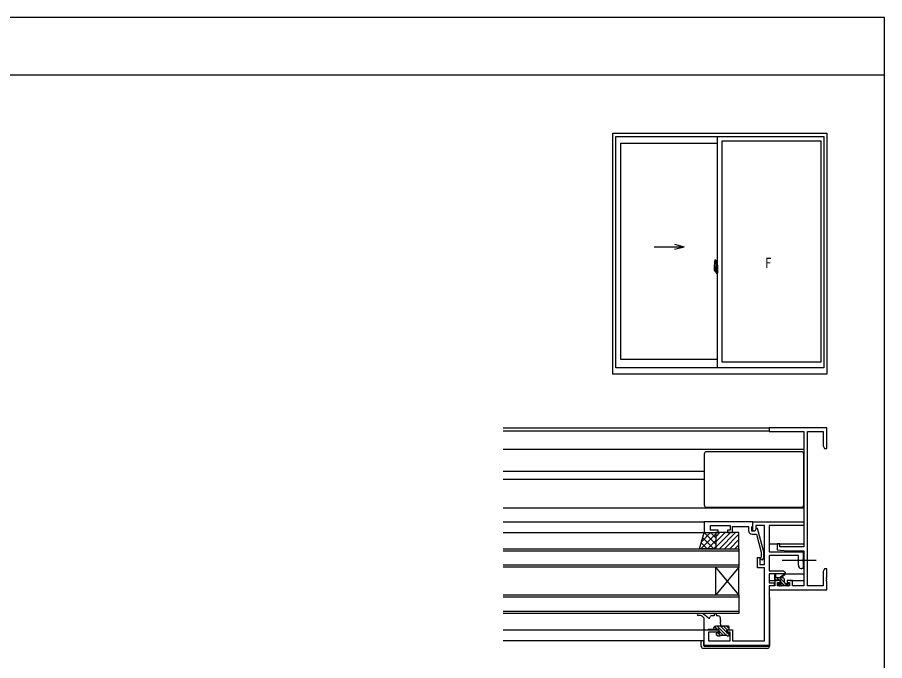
# Model space of a CAD drawing. Units: millimetres, scale not verified. Extents: x -437 to 438, y -281 to 278.
# Drawn here: x 63.2 to 438.2, y -33.9 to 244.1 of the extents above; entities that cross this region are included whole.
import ezdxf
from ezdxf.enums import TextEntityAlignment as Align

# ---------------------------------------------------------------- set-up
doc = ezdxf.new("R2010")
doc.units = ezdxf.units.MM
doc.header["$LTSCALE"] = 2
for name, color, linetype in [('0-2_YKK_11', 7, 'Continuous'), ('0-3_YKK_12', 2, 'Continuous'), ('0-4_YKK_13', 4, 'Continuous'), ('0-5_YKK_A1', 4, 'Continuous'), ('0-7_YKK_ZWAK', 7, 'Continuous')]:
    doc.layers.add(name, color=color, linetype=linetype)
doc.styles.add('ＭＳ ゴシック', font='')
doc.styles.get('ＭＳ ゴシック').set_extended_font_data('MS Gothic')

msp = doc.modelspace()

# ---------------------------------------------------------------- linework, layer by layer
at = {"layer": '0-2_YKK_11'}
for points in [[(404.83, -1.57), (404.83, 65.17), (411.57, 65.17), (411.57, 58.891), (412.2, 57.8), (413.2, 57.8), (413.2, 66.8), (388.2, 66.8), (388.2, 65.17), (403.2, 65.17), (403.2, 15.3), (392.9, 15.3), (392.9, 16.6), (391.7, 16.6), (391.7, 13.994), (396.2, 13.6), (403.2, 13.6), (403.2, -1.57), (398.3, -1.57), (398.3, 0.7), (396, 0.7), (396, -0.1), (397.1, -0.1), (397.1, -1.57), (391.9, -1.57), (391.9, -0.1), (393, -0.1), (393, 0.7), (390.7, 0.7), (390.7, -1.57), (388.2, -1.57), (388.2, -3.2), (413.2, -3.2), (413.2, 0.342), (413.08, 0.525), (413.08, 1.075), (413.2, 1.258), (413.2, 1.342), (413.08, 1.525), (413.08, 2.075)], [(381.2, 26.1), (360.2, 26.1), (360.2, 21.5), (366.2, 21.5), (366.2, 22.5), (362.9, 22.5), (362.9, 24.5), (371.4, 24.5), (371.4, 22.5), (370.2, 22.5), (370.2, 21.5), (372.4, 21.5), (372.4, 24.1), (379.4, 24.1), (379.4, 22.3)], [(380.9, 20.8), (382.72, 20.8), (384.8, 13.039), (384.8, 10.849), (384.376, 10.424), (385.224, 9.576), (386, 10.351), (386, 13.197), (383.293, 23.3), (382.693, 23.3), (382, 22.1), (380.7, 22.1), (380.7, 23.9), (380.9, 24.1), (381.2, 24.4), (381.2, 26.1)], [(386.2, -25.3), (386.2, 6.2), (383.2, 6.2), (383.2, 10.7), (384.2, 10.7), (384.2, 7.7), (386.2, 7.7), (386.2, 24.5), (382.5, 24.5), (382.5, 22.966), (382, 22.1), (381.2, 22.1), (381.2, 26.1), (403.2, 26.1), (403.2, 24.5), (388.2, 24.5), (388.2, 13.2), (402.9, 13.2), (402.9, 9.858), (402.78, 9.675), (402.78, 9.125), (402.9, 8.942), (402.9, 5.9), (402.4, 5.9)], [(400.9, 7.4), (400.9, 11.6), (388.2, 11.6), (388.2, 4.9), (394.4, 4.9), (395.14, 4.405), (395.2, 4.1), (395.2, 3.7), (388.2, 3.7), (388.2, -0.3), (390.5, -0.3), (390.5, -1.5), (388.2, -1.5), (388.2, -27.3), (360.2, -27.3), (360.2, -20.5), (366.2, -20.5), (366.2, -21.5), (362.1, -21.5), (362.1, -25.3), (371.4, -25.3), (371.4, -21.5), (370.2, -21.5), (370.2, -20.5), (372.4, -20.5), (372.4, -25.3), (386.2, -25.3)], [(413.08, 2.075), (413.2, 2.258), (413.2, 5.8), (412.2, 5.8), (411.57, 4.709), (411.57, -1.57), (404.83, -1.57)]]:
    msp.add_lwpolyline(points, dxfattribs=at)
for centre, start, end in [((380.9, 22.3), 180.00001, 269.99999), ((402.4, 7.4), 179.99996, 201.27021), ((402.4, 7.4), 201.27101, 202.41693), ((402.4, 7.4), 202.41613, 270)]:
    msp.add_arc(centre, 1.5, start, end, dxfattribs=at)
at = {"layer": '0-3_YKK_12'}
for p, q in [((273.207, 66.8), (388.515, 66.8)), ((273.207, 65.4), (388.208, 65.4)), ((273.207, 57.5), (403.2, 57.5)), ((273.207, 48), (360.2, 48)), ((273.207, 44.6), (360.2, 44.6)), ((273.207, 32.1), (403.2, 32.1)), ((273.207, 26.1), (360.5, 26.1)), ((273.207, 21.5), (360.2, 21.5)), ((388.2, 16.6), (403.2, 16.6)), ((375.215, 13.5), (273.207, 13.5)), ((388.215, 13.2), (403.2, 13.2)), ((273.207, 7.5), (375.215, 7.5)), ((375.215, 6.5), (273.207, 6.5)), ((365.215, -5.5), (365.215, 6.5)), ((375.215, -5.5), (365.215, 6.5)), ((375.215, 6.5), (365.215, -5.5)), ((375.215, -5.5), (375.215, 6.5)), ((388.2, 0.7), (391.715, 0.7)), ((397.315, 0.7), (403.2, 0.7)), ((388.2, -3.2), (388.515, -3.2)), ((388.307, -1.57), (388.5, -1.57)), ((273.207, -5.5), (375.215, -5.5)), ((375.215, -6.5), (273.207, -6.5)), ((375.215, -5.5), (375.215, -13.5)), ((273.207, -12.5), (375.215, -12.5)), ((375.215, -13.5), (273.207, -13.5)), ((273.207, -20.5), (360.723, -20.5)), ((273.207, -25.1), (360.215, -25.1))]:
    msp.add_line(p, q, dxfattribs=at)
msp.add_lwpolyline([(273.207, 14.5), (375.215, 14.5), (375.215, 6.5)], dxfattribs=at)
at = {"layer": '0-4_YKK_13'}
for p, q in [((402.2, 56.4), (361.2, 56.4)), ((360.2, 55.4), (360.2, 33.4)), ((403.2, 33.4), (403.2, 55.4)), ((361.2, 32.4), (402.2, 32.4)), ((358.793, 14.5), (365.2, 20.907)), ((359.094, 17.63), (362.964, 21.5)), ((359.557, 19.251), (364.308, 14.5)), ((360.186, 21.45), (365.2, 16.436)), ((362.964, 21.5), (365.2, 19.265)), ((365.2, 19.702), (366.998, 21.5)), ((365.2, 17.456), (369.243, 21.5)), ((365.2, 15.211), (371.488, 21.5)), ((366.734, 14.5), (373.734, 21.5)), ((368.979, 14.5), (375.2, 20.721)), ((358.929, 17.051), (361.479, 14.5)), ((361.621, 14.5), (365.2, 18.079)), ((364.45, 14.5), (365.2, 15.25)), ((371.224, 14.5), (375.2, 18.477)), ((373.469, 14.5), (375.2, 16.232)), ((358.3, 14.851), (358.651, 14.5)), ((408.598, 9.4), (393.915, 9.4)), ((390.715, 1.23), (390.715, 3.229)), ((393.915, 1.93), (390.715, 1.93)), ((391.254, 0.93), (390.715, 1.469)), ((391.015, 3.056), (391.214, 1.93)), ((393.015, 0.93), (391.015, 0.93)), ((392.601, 0.93), (391.601, 1.93)), ((392.615, 1.93), (394.833, 3.613)), ((394.915, -0.037), (392.948, 1.93)), ((393.215, 1.93), (395.034, 3.331)), ((393.315, -0.009), (393.315, 0.63)), ((394.901, -1.37), (393.315, 0.216)), ((394.759, 1.466), (394.451, 1.774)), ((394.915, -0.17), (394.915, 0.93)), ((395.12, 3.7), (403.215, 3.7)), ((392.803, -1.482), (392.303, -0.982)), ((392.515, -0.47), (392.854, -0.47)), ((393.723, -1.539), (392.654, -0.47)), ((393.615, -1.57), (393.015, -1.57)), ((395.915, -1.37), (393.815, -1.37)), ((395.215, -0.47), (396.615, -0.47)), ((396.448, -1.57), (395.348, -0.47)), ((396.615, -1.57), (396.115, -1.57)), ((396.899, -0.674), (396.711, -0.486)), ((396.915, -0.77), (396.915, -1.27)), ((358.559, -13.5), (357.537, -13.5)), ((358.203, -14.3), (357.537, -14.3)), ((360.2, -15.5), (359.656, -14.925)), ((361.876, -15.381), (360.5, -14.213)), ((364.5, -14.5), (363.2, -14.5)), ((364.5, -14), (364.5, -14.5)), ((365.5, -14), (365.5, -14.5)), ((366.2, -14.5), (365.5, -14.5)), ((360.2, -20.2), (360.2, -15.5)), ((367.2, -16.55), (367.2, -15.5)), ((367.2, -18), (367.2, -16.95)), ((360.5, -20.5), (361.7, -20.5)), ((361.7, -20.5), (362, -20.2)), ((362, -20.2), (366.2, -20.2)), ((364.2, -20), (364.2, -20.2)), ((364.2, -20.05), (364.35, -20.2)), ((364.657, -19.16), (365.697, -20.2)), ((370.7, -19), (365.2, -19)), ((366.039, -22), (365.6, -22)), ((365.844, -19), (369.744, -22.9)), ((366.192, -22.042), (366.3, -22.15)), ((366.35, -22.2), (367.214, -23.064)), ((366.5, -20.5), (366.5, -21.539)), ((366.5, -21.003), (368.397, -22.9)), ((367.191, -19), (369.9, -21.709)), ((368.539, -19.001), (370.069, -20.53)), ((369.886, -19.001), (371, -20.115)), ((370.191, -22), (371.085, -22.894)), ((370.2, -20.5), (370.7, -20.5)), ((371, -20.2), (371, -19.3)), ((371.1, -22.8), (371.1, -22.3)), ((358.9, -27.615), (358.9, -25.115)), ((359.9, -25.115), (359.9, -27.315)), ((365.388, -22.512), (365.888, -23.012)), ((366.1, -23.1), (367.1, -23.1)), ((367.3, -22.9), (369.9, -22.9)), ((370.1, -23.1), (370.8, -23.1)), ((387.4, -28.615), (359.9, -28.615)), ((360.2, -27.615), (387.9, -27.615)), ((387.9, -27.615), (388.4, -27.615)), ((388.4, -27.315), (388.4, -27.615))]:
    msp.add_line(p, q, dxfattribs=at)
for points in [[(365.2, 21.5), (365.2, 14.5), (358.2, 14.5), (360.2, 21.5)], [(365.2, 21.5), (365.2, 14.5), (375.2, 14.5), (375.2, 21.5)]]:
    msp.add_lwpolyline(points, close=True, dxfattribs=at)
for points in [[(388.2, -6.515), (388.4, -6.515), (388.4, -27.315)], [(370.8, -22), (369.9, -22), (369.9, -20.8)]]:
    msp.add_lwpolyline(points, dxfattribs=at)
for centre, radius, start, end in [((361.2, 55.4), 1, 90, 180), ((402.2, 55.4), 1, 0, 90), ((361.2, 33.4), 1, 180, 270), ((402.2, 33.4), 1, 270, 0), ((390.915, 3.229), 0.2, 300, 180), ((391.015, 1.23), 0.3, 180, 270), ((393.015, 0.63), 0.3, 0, 90), ((393.915, 0.93), 1, 0, 90), ((395.015, 3.53), 0.2, 275.58289, 155.58289), ((392.515, -0.77), 0.3, 90, 225), ((393.015, -1.27), 0.3, 225, 270), ((392.854, -0.77), 0.3, 33.05573, 90), ((393.315, -0.47), 0.25, 213.05573, 56.94427), ((393.615, -0.009), 0.3, 180, 236.94427), ((393.615, -1.37), 0.2, 270, 0), ((395.215, -0.17), 0.3, 180, 270), ((396.115, -1.37), 0.2, 180, 270), ((396.615, -0.77), 0.3, 0, 90), ((396.615, -1.27), 0.3, 270, 0), ((357.537, -13.9), 0.4, 90, 270), ((358.203, -16.3), 2, 43.43233, 90), ((358.559, -16.5), 3, 49.67145, 90), ((362.2, -15), 0.5, 229.67145, 0), ((363.2, -15), 0.5, 90, 180), ((365, -14), 0.5, 0, 180), ((366.2, -15.5), 1, 0, 90), ((367.2, -16.75), 0.2, 270, 90), ((368.2, -18), 1, 180, 270), ((360.5, -20.2), 0.3, 180, 270), ((365.2, -20), 1, 90, 180), ((365.6, -22.3), 0.3, 90, 225), ((366.039, -22.3), 0.3, 33.05573, 90), ((366.2, -20.5), 0.3, 0, 90), ((366.5, -22), 0.25, 213.05573, 56.94427), ((366.8, -21.539), 0.3, 180, 236.94427), ((370.2, -20.8), 0.3, 90, 180), ((370.7, -19.3), 0.3, 0, 90), ((370.7, -20.2), 0.3, 270, 0), ((370.8, -22.3), 0.3, 0, 90), ((366.1, -22.8), 0.3, 225, 270), ((367.1, -22.9), 0.2, 270, 0), ((370.1, -22.9), 0.2, 180, 270), ((370.8, -22.8), 0.3, 270, 0), ((359.9, -27.615), 1, 180, 270), ((360.2, -27.315), 0.3, 180, 270), ((387.4, -27.615), 1, 270, 360)]:
    msp.add_arc(centre, radius, start, end, dxfattribs=at)
at = {"layer": '0-5_YKK_A1'}
for p, q in [((321.95, 92.6), (321.95, 192.6)), ((365.95, 92.6), (365.95, 192.6)), ((324.2, 189.75), (365.95, 189.75)), ((324.2, 96.3), (324.2, 189.75)), ((367.95, 95.1), (367.95, 190.7)), ((338.605, 145.013), (351.545, 145.013)), ((347.312, 146.147), (351.545, 145.013)), ((347.312, 143.878), (351.545, 145.013)), ((364.791, 139.259), (365.224, 139.274)), ((365.25, 139.249), (365.25, 135.99)), ((364.378, 135.1), (366.115, 135.1)), ((364.55, 137.005), (364.55, 134.788)), ((365.138, 136.142), (364.75, 136.142)), ((364.75, 135.083), (364.75, 136.142)), ((364.75, 135.08), (364.75, 135.083)), ((364.751, 135.033), (364.75, 135.08)), ((364.751, 135.043), (364.75, 135.08)), ((364.775, 136.07), (365.138, 136.07)), ((364.775, 135.09), (364.775, 136.07)), ((365.06, 135.693), (365.06, 134.875)), ((365.235, 135.693), (365.06, 135.693)), ((365.075, 135.361), (365.06, 135.361)), ((365.075, 135.247), (365.075, 135.445)), ((365.075, 135.247), (365.175, 135.247)), ((365.075, 135.247), (365.075, 135.247)), ((365.075, 135.173), (365.075, 135.247)), ((365.075, 135.173), (365.175, 135.173)), ((365.075, 135.127), (365.075, 135.173)), ((365.075, 135.127), (365.175, 135.127)), ((365.075, 134.934), (365.075, 135.127)), ((365.175, 135.865), (365.175, 135.915)), ((365.175, 135.693), (365.175, 135.471)), ((365.25, 135.574), (365.175, 135.574)), ((365.175, 135.247), (365.175, 134.449)), ((365.345, 135.247), (365.175, 135.247)), ((365.175, 135.247), (365.175, 135.247)), ((365.175, 135.173), (365.175, 135.247)), ((365.175, 135.127), (365.175, 135.173)), ((365.175, 134.934), (365.175, 135.127)), ((365.175, 135.104), (365.175, 134.834)), ((365.235, 135.99), (365.235, 135.693)), ((365.25, 135.99), (365.235, 135.99)), ((365.25, 136.03), (365.25, 135.471)), ((365.25, 135.471), (365.25, 135.823)), ((365.25, 135.532), (365.25, 135.767)), ((365.25, 134.727), (365.25, 135.247)), ((365.25, 135.247), (365.25, 134.449)), ((365.275, 135.848), (365.375, 135.85)), ((365.375, 136.955), (365.375, 136.05)), ((365.5, 136.05), (365.375, 136.05)), ((365.375, 135.683), (365.375, 135.996)), ((365.525, 136.025), (365.399, 136.021)), ((365.4, 136.025), (365.4, 136.05)), ((365.525, 136.025), (365.4, 136.025)), ((365.423, 135.609), (365.423, 134.941)), ((365.5, 137.005), (365.425, 137.005)), ((365.435, 135.608), (365.435, 134.592)), ((365.92, 135.649), (365.46, 135.633)), ((365.5, 137.005), (365.5, 136.05)), ((365.5, 136.98), (365.525, 136.98)), ((365.525, 137.01), (365.95, 137.025)), ((365.525, 137.01), (365.525, 136.025)), ((365.525, 136.98), (365.525, 136.025)), ((365.605, 135.765), (365.605, 135.695)), ((365.79, 135.79), (365.63, 135.79)), ((365.63, 135.67), (365.79, 135.67)), ((365.815, 135.765), (365.815, 135.695)), ((365.935, 135.634), (365.935, 134.566)), ((365.935, 135.634), (365.935, 135.629)), ((365.95, 135.413), (365.935, 135.413)), ((365.95, 135.088), (365.935, 135.088)), ((365.95, 137.025), (365.95, 133.525)), ((364.598, 134.738), (364.805, 134.731)), ((364.805, 134.903), (364.805, 134.731)), ((365.02, 134.903), (364.805, 134.903)), ((364.84, 134.834), (364.805, 134.834)), ((364.84, 134.785), (365.075, 134.785)), ((364.84, 134.655), (364.84, 134.785)), ((364.84, 134.639), (364.84, 134.655)), ((364.84, 134.639), (365.129, 134.639)), ((364.95, 134.387), (364.95, 134.337)), ((365.138, 134.337), (364.95, 134.337)), ((364.975, 134.412), (365.138, 134.412)), ((365.02, 134.909), (365.02, 134.875)), ((365.06, 134.909), (365.02, 134.909)), ((365.075, 134.934), (365.175, 134.934)), ((365.075, 134.879), (365.075, 134.934)), ((365.075, 134.879), (365.175, 134.879)), ((365.075, 134.875), (365.075, 134.879)), ((365.175, 134.834), (365.163, 134.834)), ((365.175, 134.879), (365.175, 134.934)), ((365.175, 134.875), (365.175, 134.879)), ((365.175, 134.875), (365.175, 134.744)), ((365.175, 134.744), (365.175, 134.732)), ((365.175, 134.732), (365.175, 134.68)), ((365.375, 134.7), (365.275, 134.702)), ((365.375, 134.554), (365.375, 134.867)), ((365.375, 133.595), (365.375, 134.5)), ((365.5, 134.5), (365.375, 134.5)), ((365.525, 134.525), (365.399, 134.529)), ((365.4, 134.525), (365.4, 134.5)), ((365.525, 134.525), (365.4, 134.525)), ((365.5, 133.545), (365.425, 133.545)), ((365.46, 134.567), (365.92, 134.551)), ((365.5, 134.675), (365.5, 134.618)), ((365.5, 133.545), (365.5, 134.5)), ((365.5, 133.57), (365.525, 133.57)), ((365.875, 134.7), (365.525, 134.7)), ((365.525, 134.593), (365.875, 134.593)), ((365.525, 133.57), (365.525, 134.525)), ((365.9, 134.675), (365.9, 134.618)), ((365.95, 96.3), (324.2, 96.3)), ((410.55, 95.1), (367.95, 95.1)), ((411.95, 92.6), (321.95, 92.6))]:
    msp.add_line(p, q, dxfattribs=at)
msp.add_lwpolyline([(413.2, 89.85), (320.7, 89.85), (320.7, 194.1), (413.2, 194.1)], close=True, dxfattribs=at)
for points in [[(321.95, 192.6), (411.95, 192.6), (411.95, 92.6)], [(367.95, 190.7), (410.55, 190.7), (410.55, 95.1)], [(365.175, 136.032), (365.175, 135.693), (365.175, 135.471)], [(365.175, 135.471), (365.345, 135.471), (365.345, 135.273)], [(365.175, 135.273), (365.345, 135.273), (365.345, 135.247)], [(365.423, 135.609), (365.423, 135.609), (365.414, 135.611), (365.404, 135.616), (365.392, 135.629), (365.379, 135.655), (365.375, 135.683)], [(364.84, 134.785), (364.84, 134.875), (365.075, 134.875), (365.175, 134.875)], [(364.95, 134.337), (364.928, 134.367), (364.917, 134.384)], [(365.172, 134.664), (365.169, 134.658), (365.164, 134.653), (365.153, 134.645), (365.138, 134.64), (365.121, 134.64), (365.11, 134.642), (365.099, 134.645), (365.075, 134.655), (365.075, 134.655)], [(365.375, 134.867), (365.375, 134.876), (365.383, 134.904), (365.39, 134.917), (365.399, 134.929), (365.407, 134.936), (365.418, 134.94), (365.423, 134.941)], [(365.525, 134.525), (365.525, 133.54), (365.95, 133.525)]]:
    msp.add_lwpolyline(points, dxfattribs=at)
for centre, radius, start, end in [((377.8, 136.964), 13.25, 170.20654, 179.82143), ((364.792, 139.209), 0.05, 92, 170.20654), ((365.225, 139.249), 0.025, 0, 92), ((364.775, 136.095), 0.025, 180, 270), ((366.226, 135.08), 1.476, 179.91894, 190.81318), ((366.058, 135.022), 1.307, 179.5362, 192.85144), ((366.247, 135.049), 1.472, 178.42075, 189.33089), ((365.138, 136.03), 0.113, 0, 90), ((365.138, 136.032), 0.0375, 0, 90), ((365.275, 135.823), 0.025, 91, 180), ((365.425, 136.955), 0.05, 90, 180), ((365.4, 135.996), 0.025, 91.99999, 180), ((365.46, 135.607), 0.0254, 88.99206, 157.90245), ((365.63, 135.765), 0.025, 90, 180), ((365.63, 135.695), 0.025, 180, 270), ((365.79, 135.765), 0.025, 0, 90), ((365.79, 135.695), 0.025, 270, 0), ((364.6, 134.788), 0.05, 180, 268), ((365.699, 134.943), 0.933, 188.62914, 193.1575), ((366.058, 135.022), 1.307, 192.85144, 209.23122), ((365.699, 134.943), 0.933, 193.1575, 216.63292), ((365.66, 134.963), 0.88, 189.9821, 192.05297), ((365.66, 134.963), 0.88, 192.05297, 218.82619), ((364.975, 134.387), 0.025, 90, 180), ((365.08, 134.88), 0.095, 266.91231, 356.7406), ((365.138, 134.449), 0.0375, 270, 0), ((365.138, 134.449), 0.113, 270, 0), ((365.275, 134.727), 0.025, 180, 269.00002), ((365.4, 134.554), 0.025, 180, 268.00001), ((365.425, 133.595), 0.05, 180, 270), ((365.46, 134.593), 0.0256, 202.43823, 270.66726), ((365.525, 134.675), 0.025, 90, 180), ((365.525, 134.618), 0.025, 180, 270), ((365.875, 134.675), 0.025, 0, 90), ((365.875, 134.618), 0.025, 270, 0)]:
    msp.add_arc(centre, radius, start, end, dxfattribs=at)
for centre, major_axis, ratio, start_param, end_param in [((365.175, 135.445), (0.1, 0), 0.251336, 1.5707963, 3.1415927), ((365.175, 135.247), (0.1, 0), 0.251336, 1.5707963, 3.1415927), ((365.46, 135.608), (-0.0236, 0.0086), 0.995692, 6.2803203, 6.6313047), ((365.92, 135.634), (0.0106, 0.011), 0.965668, 5.4977978, 7.1034794), ((365.075, 134.68), (-0.1, 0), 0.637322, 2.8889124, 3.1415927), ((365.46, 134.592), (0.0236, 0.0086), 0.995692, 2.7934732, 3.1444576), ((365.92, 134.566), (-0.0106, 0.011), 0.965668, 2.3212985, 3.9269802)]:
    msp.add_ellipse(centre, major_axis=major_axis, ratio=ratio, start_param=start_param, end_param=end_param, dxfattribs=at)
at = {"layer": '0-7_YKK_ZWAK'}
for p, q in [((438.2, 244.1), (-436.8, 244.1)), ((438.2, 219.1), (-436.8, 219.1))]:
    msp.add_line(p, q, dxfattribs=at)
msp.add_lwpolyline([(-436.8, -280.9), (438.2, -280.9), (438.2, 244.1)], dxfattribs=at)

# ---------------------------------------------------------------- texts
at = {"layer": '0-5_YKK_A1', "style": 'ＭＳ ゴシック'}
msp.add_text('F', height=4.399, dxfattribs=at).set_placement((386.384, 134.475), align=Align.BOTTOM_LEFT)

doc.saveas('drawing.dxf')
